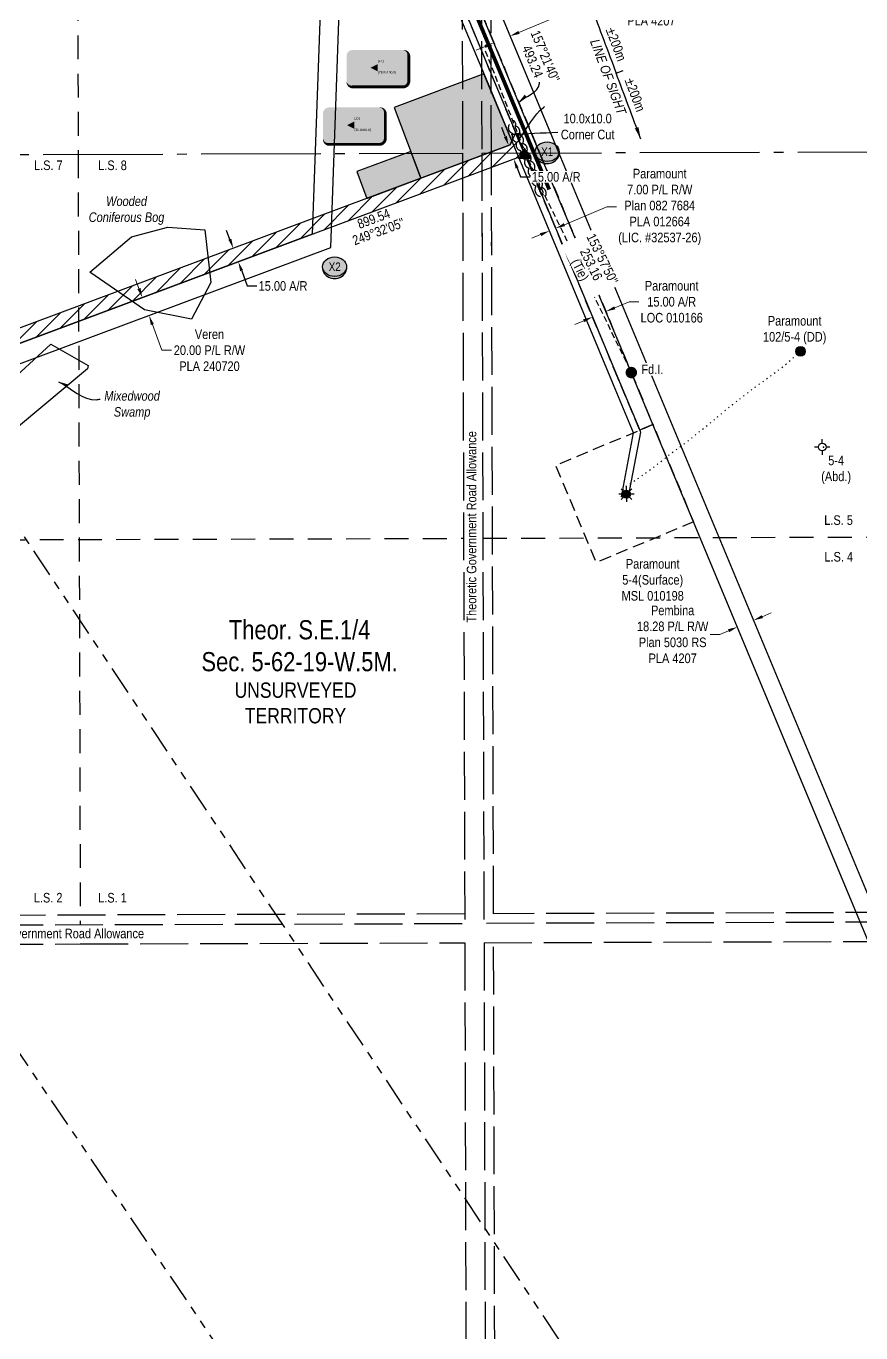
# Model space of a CAD drawing. Extents: x 508832 to 545988, y 6015023 to 6034705.
# Drawn here: x 512448 to 513320, y 6019486 to 6020851 of the extents above; entities that cross this region are included whole.
import ezdxf
from ezdxf.enums import TextEntityAlignment as Align

# ---------------------------------------------------------------- set-up
doc = ezdxf.new("R2018")
doc.units = 0
doc.header["$LTSCALE"] = 5
doc.header["$PDSIZE"] = 0.5
for name, pattern in [('0', [1, 1, 0]), ('foc-ACCESSROAD', [3.75, 2.5, -1.25]), ('foc-DOT', [1, 0.2, -0.8]), ('foc-DRILLPATH', [14.75, 6, -1.75, 1.75, -1.75, 1.75, -1.75]), ('foc-LSD', [8, 5, -3]), ('foc-QUARTERLINE', [33, 25, -3, 2, -3]), ('foc-TIELINE', [1.875, 1.25, -0.625]), ('foc-UNSURVEYED', [12.5, 10, -2.5]), ('UG_PIPE', [1.875, 1.25, -0.625])]:
    doc.linetypes.add(name, pattern=pattern)
doc.layers.get('Defpoints').update_dxf_attribs({"color": 9})
for name, color, linetype in [('ABADATA-DRILL', 8, 'foc-DOT'), ('ABADATA-DRILL-T', 8, 'Continuous'), ('AS-PIPE-UG', 44, 'UG_PIPE'), ('AS-ROADS', 254, 'Continuous'), ('AS-UNDERLAY-H', 141, 'Continuous'), ('C-RW', 13, 'Continuous'), ('C-SYMBOL', 7, 'Continuous'), ('DETAIL-HZ-Existing', 8, 'foc-DOT'), ('F-AR', 190, 'foc-ACCESSROAD'), ('F-RW', 190, 'Continuous'), ('F-WS', 190, 'foc-ACCESSROAD'), ('L-BD', 7, 'Continuous'), ('L-MON', 1, 'Continuous'), ('L-QSEC', 8, 'foc-QUARTERLINE'), ('L-ROAD-T', 7, 'Continuous'), ('L-SECTION-LSD', 7, 'foc-LSD'), ('L-TIE', 7, 'foc-TIELINE'), ('L-UNS-T', 3, 'Continuous'), ('L-USEC', 7, 'foc-UNSURVEYED'), ('P-CROSSINGS', 250, 'Continuous'), ('P-PDRILLPATH', 12, 'foc-DRILLPATH'), ('P-PROPOSED', 10, 'Continuous'), ('P-PROPOSED-EXISTING-H', 59, 'Continuous'), ('P-TEMP-BLOCKS', 250, 'Continuous'), ('P-TEMP-H', 41, 'Continuous'), ('P-TEMP_WORKSPACE', 46, 'Continuous'), ('P-TXT', 4, 'Continuous'), ('T-BUSH', 110, '0'), ('T-BUSH-T', 110, 'Continuous'), ('WETLAND', 143, 'Continuous'), ('WETLAND-T', 146, 'Continuous')]:
    doc.layers.add(name, color=color, linetype=linetype)
for name, color, linetype, lineweight in [('C-RW-T', 13, 'Continuous', 9), ('F-AR-T', 190, 'Continuous', 9), ('F-RW-T', 190, 'Continuous', 9), ('F-WS-T', 190, 'Continuous', 9)]:
    doc.layers.add(name, color=color, linetype=linetype, lineweight=lineweight)
doc.layers.add('oil_and_gas_wells_dh', color=7, linetype='Continuous', true_color=0x03aae1)
doc.styles.add('100L', font='ARIALN.TTF', dxfattribs={"height": 11})
doc.styles.add('175L', font='ARIALN.TTF', dxfattribs={"height": 20})
doc.styles.add('80', font='ARIALN.TTF', dxfattribs={"height": 10})
doc.styles.add('80CG', font='ARIALN.TTF', dxfattribs={"height": 10})
doc.styles.add('80L', font='ARIALN.TTF', dxfattribs={"height": 10})
doc.styles.add('Crossing', font='ARIALN.TTF', dxfattribs={"height": 10})
doc.styles.get("Standard").update_dxf_attribs({"font": 'ARIALN.TTF'})
doc.dimstyles.new('COMPASS', dxfattribs={"dimscale": 5, "dimtxt": 10, "dimasz": 2.5, "dimexe": 0.2, "dimexo": 0.0625, "dimgap": 0.5, "dimtad": 0, "dimtih": 1, "dimtoh": 1, "dimzin": 0, "dimdsep": 46, "dimtxsty": '80', "dimcen": 0.1, "dimse1": 1, "dimse2": 1, "dimclrd": 256, "dimclrt": 256, "dimaunit": 1, "dimadec": 4, "dimazin": 0, "dimtfac": 0.06, "dimtofl": 0, "dimtmove": 0, "dimatfit": 1, "dimfxl": 0.2, "dimtolj": 1, "dimtzin": 0, "dimlwd": -1, "dimarcsym": 0})
doc.dimstyles.new('Compass 5 000', dxfattribs={"dimscale": 5, "dimtxt": 9, "dimasz": 2, "dimexe": 0.2, "dimexo": 0.0625, "dimgap": 0.5, "dimtad": 0, "dimtih": 1, "dimtoh": 1, "dimzin": 0, "dimdsep": 46, "dimtxsty": '80CG', "dimcen": 0.1, "dimse1": 1, "dimse2": 1, "dimclrd": 256, "dimclrt": 256, "dimaunit": 1, "dimadec": 4, "dimazin": 0, "dimtfac": 0.06, "dimtofl": 0, "dimtmove": 0, "dimatfit": 1, "dimfxl": 0.2, "dimtolj": 1, "dimtzin": 0, "dimlwd": -1, "dimarcsym": 0})

# ---------------------------------------------------------------- blocks, each defined once
blk = doc.blocks.new('*D48')
at = {"layer": 'Defpoints', "color": 0, "transparency": 16777216}
for p in [(512915.6, 6020883.5), (512941.8, 6020781.7), (512955.6, 6020787.5)]:
    blk.add_point(p, dxfattribs=at)
at = {"layer": 'F-AR-T', "transparency": 16777216}
for p, q in [((512924.9, 6020887.4), (512969.4, 6020905.9)), ((512969.4, 6020905.9), (512979.4, 6020905.9)), ((512892.6, 6020873.9), (512883.3, 6020870))]:
    blk.add_line(p, q, dxfattribs=at)
for points in [[(512891.9, 6020875.4), (512893.2, 6020872.4), (512901.8, 6020877.7)], [(512924.2, 6020888.9), (512925.5, 6020885.8), (512915.6, 6020883.5)]]:
    blk.add_solid(points, dxfattribs=at)
at = {"layer": 'F-AR-T', "transparency": 16777216, "insert": (513013.7, 6020905.9), "char_height": 10, "attachment_point": 5, "style": '80CG'}
blk.add_mtext('\\A1;Paramount\\P15.00 A/R\\PLOC 010166', dxfattribs=at)
blk = doc.blocks.new('*D49')
at = {"layer": 'Defpoints', "color": 0, "transparency": 16777216}
for p in [(512953.5, 6020840.2), (512953.6, 6020839.9), (512936.7, 6020832.9)]:
    blk.add_point(p, dxfattribs=at)
at = {"layer": 'F-RW-T', "transparency": 16777216}
for p, q in [((512962.7, 6020844.1), (513051.9, 6020881.2)), ((513051.9, 6020881.2), (513061.9, 6020881.2)), ((512927.4, 6020829.3), (512918.1, 6020825.5))]:
    blk.add_line(p, q, dxfattribs=at)
for points in [[(512962.1, 6020845.6), (512963.4, 6020842.5), (512953.5, 6020840.2)], [(512926.7, 6020830.9), (512928, 6020827.8), (512936.6, 6020833.2)]]:
    blk.add_solid(points, dxfattribs=at)
at = {"layer": 'F-RW-T', "transparency": 16777216, "insert": (513101, 6020881.2), "char_height": 10, "attachment_point": 5, "style": '80CG'}
blk.add_mtext('\\A1;Pembina\\P18.28 P/L R/W\\PPlan 5030 RS\\PPLA 4207', dxfattribs=at)
blk = doc.blocks.new('*D50')
at = {"layer": 'Defpoints', "color": 0, "transparency": 16777216}
for p in [(512957.1, 6020726.7), (512963.6, 6020729.4), (513001, 6020639.5)]:
    blk.add_point(p, dxfattribs=at)
at = {"layer": 'F-RW-T', "transparency": 16777216}
for p, q in [((513010.3, 6020643.3), (513054.6, 6020661.8)), ((513054.6, 6020661.8), (513064.6, 6020661.8)), ((512985.4, 6020632.9), (512976.1, 6020629.1))]:
    blk.add_line(p, q, dxfattribs=at)
for points in [[(513009.6, 6020644.9), (513010.9, 6020641.8), (513001, 6020639.5)], [(512984.7, 6020634.5), (512986, 6020631.4), (512994.6, 6020636.8)]]:
    blk.add_solid(points, dxfattribs=at)
at = {"layer": 'F-RW-T', "transparency": 16777216, "insert": (513109.7, 6020661.8), "char_height": 10, "attachment_point": 5, "style": '80CG'}
blk.add_mtext('\\A1;Paramount\\P7.00 P/L R/W\\PPlan 082 7684\\PPLA 012664\\P(LIC. #32537-26)', dxfattribs=at)
blk = doc.blocks.new('*D51')
at = {"layer": 'Defpoints', "color": 0, "transparency": 16777216}
for p in [(512664.5, 6020618.7), (512558.7, 6020579.2), (512563.9, 6020565.1)]:
    blk.add_point(p, dxfattribs=at)
at = {"layer": 'P-TXT', "transparency": 16777216}
for p, q in [((512661.1, 6020628), (512657.6, 6020637.4)), ((512673.3, 6020595.3), (512679.2, 6020579.3)), ((512679.2, 6020579.3), (512689.2, 6020579.3))]:
    blk.add_line(p, q, dxfattribs=at)
for points in [[(512662.6, 6020628.6), (512659.5, 6020627.5), (512664.5, 6020618.7)], [(512674.8, 6020595.8), (512671.7, 6020594.7), (512669.8, 6020604.6)]]:
    blk.add_solid(points, dxfattribs=at)
at = {"layer": 'P-TXT', "transparency": 16777216, "insert": (512716.5, 6020579.3), "char_height": 10, "attachment_point": 5, "style": '80CG'}
blk.add_mtext('\\A1;15.00 A/R', dxfattribs=at)
blk = doc.blocks.new('*U52')
h = blk.add_hatch(color=191)
edge = h.paths.add_edge_path()
edge.add_line((-26.5, -20), (26.5, -20))
edge.add_arc((26.5, -14), 6, 270, 360)
edge.add_line((32.5, -14), (32.5, 12.5))
edge.add_arc((26.5, 12.5), 6, 0, 90)
edge.add_line((26.5, 18.5), (-26.5, 18.5))
edge.add_arc((-26.5, 12.5), 6, 90, 180)
edge.add_line((-32.5, 12.5), (-32.5, -14))
edge.add_arc((-26.5, -14), 6, 180, 270)
at = {"color": 250, "flags": 128}
blk.add_lwpolyline([(-26.5, -20, 3, 3, 0), (26.5, -20, 3, 3, 0.414214), (32.5, -14, 3, 3, 0), (32.5, 12.5, 3, 0, 0.414214), (26.5, 18.5, 0, 0, 0), (-26.5, 18.5, 0, 0, 0.414214), (-32.5, 12.5, 0, 0, 0), (-32.5, -14, 0, 3, 0.414214)], format="xyseb", close=True, dxfattribs=at)
at = {"flags": 128}
blk.add_lwpolyline([(-7.4, 0, 0, 7.5, 0), (0, 0, 0, 0, 0)], format="xyseb", dxfattribs=at)
at = {"color": 250, "lineweight": 30, "flags": 104}
blk.add_attdef('TEMP_AREA_W1', text='', height=12, dxfattribs=at).set_placement((0, 8.3), align=Align.MIDDLE_CENTER)
blk.add_attdef('ENTER_TEXT', text='', height=9, dxfattribs=at).set_placement((0, -3.5), align=Align.TOP_CENTER)
blk = doc.blocks.new('GAS')
h = blk.add_hatch(color=255)
h.dxf.hatch_style = 1
edge = h.paths.add_edge_path()
edge.add_arc((0, 0), 0.9, 0, 360)
for p, q in [((-0.81, 0), (-1.62, 0)), ((-0.57, 0.57), (-1.14, 1.14)), ((0, 0.81), (0, 1.62)), ((0.57, 0.57), (1.14, 1.14)), ((1.62, 0), (0.81, 0)), ((-0.57, -0.57), (-1.14, -1.14)), ((0, -0.81), (0, -1.62)), ((1.14, -1.14), (0.57, -0.57))]:
    blk.add_line(p, q)
blk.add_circle((0, 0), 0.8)
blk = doc.blocks.new('BH-Existing')
at = {"layer": 'DETAIL-HZ-Existing'}
h = blk.add_hatch(color=256, dxfattribs=at)
h.dxf.hatch_style = 1
edge = h.paths.add_edge_path()
edge.add_arc((0, 0), 0.5, 0, 360)
at = {"layer": 'AS-UNDERLAY-H'}
blk.add_circle((0, 0), 0.5, dxfattribs=at)
blk = doc.blocks.new('Gabd')
for p, q in [((-0.81, 0), (-1.62, 0)), ((0, 0.81), (0, 1.62)), ((1.62, 0), (0.81, 0)), ((0, -0.81), (0, -1.62))]:
    blk.add_line(p, q)
blk.add_circle((0, 0), 0.8)
blk = doc.blocks.new('*D55')
at = {"layer": 'Defpoints', "color": 0, "transparency": 16777216}
for p in [(513026.4, 6020578.6), (513040.3, 6020584.3), (513053.5, 6020552.7)]:
    blk.add_point(p, dxfattribs=at)
at = {"layer": 'F-AR-T', "transparency": 16777216}
for p, q in [((513062.7, 6020556.5), (513077.9, 6020562.8)), ((513077.9, 6020562.8), (513087.9, 6020562.8)), ((513030.4, 6020543), (513021.2, 6020539.2))]:
    blk.add_line(p, q, dxfattribs=at)
for points in [[(513062.1, 6020558), (513063.3, 6020555), (513053.5, 6020552.7)], [(513029.7, 6020544.6), (513031, 6020541.5), (513039.6, 6020546.9)]]:
    blk.add_solid(points, dxfattribs=at)
at = {"layer": 'F-AR-T', "transparency": 16777216, "insert": (513122.2, 6020562.8), "char_height": 10, "attachment_point": 5, "style": '80CG'}
blk.add_mtext('\\A1;Paramount\\P15.00 A/R\\PLOC 010166', dxfattribs=at)
blk = doc.blocks.new('*D56')
at = {"layer": 'Defpoints', "color": 0, "transparency": 16777216}
for p in [(513188.7, 6020228.3), (513190.7, 6020223.3), (513205.5, 6020235.3)]:
    blk.add_point(p, dxfattribs=at)
at = {"layer": 'F-RW-T', "transparency": 16777216}
for p, q in [((513216.8, 6020234.1), (513226.1, 6020238)), ((513172.3, 6020215.6), (513162.3, 6020215.6)), ((513181.5, 6020219.4), (513172.3, 6020215.6))]:
    blk.add_line(p, q, dxfattribs=at)
for points in [[(513216.2, 6020235.7), (513217.5, 6020232.6), (513207.6, 6020230.3)], [(513180.9, 6020221), (513182.2, 6020217.9), (513190.7, 6020223.3)]]:
    blk.add_solid(points, dxfattribs=at)
at = {"layer": 'F-RW-T', "transparency": 16777216, "insert": (513123.2, 6020215.6), "char_height": 10, "attachment_point": 5, "style": '80CG'}
blk.add_mtext('\\A1;Pembina\\P18.28 P/L R/W\\PPlan 5030 RS\\PPLA 4207', dxfattribs=at)
blk = doc.blocks.new('xing2')
h = blk.add_hatch(color=50)
h.dxf.hatch_style = 1
edge = h.paths.add_edge_path()
edge.add_ellipse((0, 0), major_axis=(-12.5, 0), ratio=0.816297, start_angle=0, end_angle=360)
h = blk.add_hatch(color=250)
h.dxf.hatch_style = 1
edge = h.paths.add_edge_path()
edge.add_ellipse((0, -2), major_axis=(-12.5, 0), ratio=0.816297, start_angle=0, end_angle=180)
edge.add_line((12.5, -2), (12.5, 0))
edge.add_ellipse((0, 0), major_axis=(-12.5, 0), ratio=0.816297, start_angle=0, end_angle=180, ccw=False)
edge.add_line((-12.5, 0), (-12.5, -2))
at = {"color": 250}
blk.add_ellipse((0, 0), major_axis=(-12.5, 0), ratio=0.816297, dxfattribs=at)
blk.add_ellipse((0, -2), major_axis=(-12.5, 0), ratio=0.816297, start_param=0, end_param=3.141593, dxfattribs=at)
at = {"color": 250, "style": 'Crossing'}
blk.add_attdef('CROSSING', text='', height=9, dxfattribs=at).set_placement((0.1, 0), align=Align.MIDDLE_CENTER)
at = {"color": 250, "style": 'Crossing', "flags": 1}
for tag, p in [('OWNER', (0.1, -12.5)), ('DESCRIPTION', (0.1, -25.8)), ('LOCATION', (0.1, -39.3)), ('DWG_REF', (0.1, -52.8))]:
    blk.add_attdef(tag, text='', height=9, dxfattribs=at).set_placement(p, align=Align.MIDDLE_CENTER)
blk = doc.blocks.new('*D61')
at = {"layer": 'Defpoints', "color": 0, "transparency": 16777216}
for p in [(512948.3, 6020724.6), (512953.6, 6020710.5), (512957.3, 6020711.9)]:
    blk.add_point(p, dxfattribs=at)
at = {"layer": 'P-TXT', "transparency": 16777216}
for p, q in [((512948.5, 6020735.3), (512945, 6020744.7)), ((512960.8, 6020702.5), (512964.3, 6020693.2)), ((512964.3, 6020693.2), (512974.3, 6020693.2))]:
    blk.add_line(p, q, dxfattribs=at)
for points in [[(512950.1, 6020735.9), (512947, 6020734.7), (512952, 6020726)], [(512962.3, 6020703.1), (512959.2, 6020702), (512957.3, 6020711.9)]]:
    blk.add_solid(points, dxfattribs=at)
at = {"layer": 'P-TXT', "transparency": 16777216, "insert": (513001.6, 6020693.2), "char_height": 10, "attachment_point": 5, "style": '80CG', "bg_fill": 3, "box_fill_scale": 1.1, "bg_fill_color": 256, "bg_fill_true_color": 13158600, "bg_fill_transparency": 0}
blk.add_mtext('\\A1;15.00 A/R', dxfattribs=at)
blk = doc.blocks.new('fdia')
at = {"color": 255, "const_width": 1}
blk.add_lwpolyline([(-0.5, 0, 1), (0.5, 0, 1)], format="xyb", close=True, dxfattribs=at)
blk = doc.blocks.new('Fdiaa')
blk.add_blockref('fdia', (0, 0))
blk = doc.blocks.new('fdib')
at = {"color": 1, "const_width": 1.6}
blk.add_lwpolyline([(-0.4, 0, 1), (0.4, 0, 1)], format="xyb", close=True, dxfattribs=at)
at = {"color": 1}
blk.add_circle((0, 0), 0.8, dxfattribs=at)
blk = doc.blocks.new('Fdibb')
blk.add_blockref('fdib', (0, 0))
blk = doc.blocks.new('fdicc')
for name in ['Fdibb', 'Fdiaa']:
    blk.add_blockref(name, (0, 0))
blk = doc.blocks.new('FDI')
blk.add_blockref('fdicc', (0, 0))
blk = doc.blocks.new('TRIA')
blk.add_hatch(color=255).paths.add_polyline_path([(-0.04, 1.52), (-1.47, -0.87), (1.39, -0.87)])
blk = doc.blocks.new('TRIAA')
blk.add_blockref('TRIA', (0, 0))
blk = doc.blocks.new('TRIB')
at = {"color": 1}
blk.add_lwpolyline([(-1.12, -0.67), (-0.04, 1.13), (1.04, -0.67)], close=True, dxfattribs=at)
blk = doc.blocks.new('TRIBB')
blk.add_blockref('TRIB', (0, 0))
blk = doc.blocks.new('TRICC')
for name in ['TRIAA', 'TRIBB']:
    blk.add_blockref(name, (0, 0))
blk = doc.blocks.new('plspike')
blk.add_blockref('TRICC', (0, 0))
blk = doc.blocks.new('*D68')
at = {"layer": 'C-RW-T', "transparency": 16777216}
for p, q in [((512566.1, 6020576.6), (512562.6, 6020586)), ((512580.1, 6020539.1), (512590.1, 6020512.2)), ((512590.1, 6020512.2), (512600.1, 6020512.2))]:
    blk.add_line(p, q, dxfattribs=at)
at = {"layer": 'C-RW-T', "linetype": 'Continuous', "transparency": 16777216}
for points in [[(512567.7, 6020577.2), (512564.5, 6020576), (512569.6, 6020567.2)], [(512581.6, 6020539.7), (512578.5, 6020538.5), (512576.6, 6020548.5)]]:
    blk.add_solid(points, dxfattribs=at)
at = {"layer": 'Defpoints', "color": 0, "linetype": 'Continuous', "transparency": 16777216}
for p in [(512595.3, 6020576.8), (512602.3, 6020558.1), (512576.6, 6020548.5)]:
    blk.add_point(p, dxfattribs=at)
at = {"layer": 'C-RW-T', "linetype": 'Continuous', "transparency": 16777216, "insert": (512639.7, 6020512.2), "char_height": 10, "attachment_point": 5, "style": '80CG'}
blk.add_mtext('\\A1;Veren\\P20.00 P/L R/W\\PPLA 240720', dxfattribs=at)

msp = doc.modelspace()

# ---------------------------------------------------------------- hatches: boundary and pattern name
at = {"layer": 'P-PROPOSED-EXISTING-H'}
h = msp.add_hatch(dxfattribs=at)
h.set_pattern_fill('ANSI31', color=256, scale=3.496428)
h.set_pattern_definition([(45, (275.547, 3235.088), (-7.849704354, 7.849704354), [])])
h.paths.add_polyline_path([(511961.381, 6020340.262), (512968.795, 6020716.21), (512959.173, 6020739.281), (512953.656, 6020726.562), (511956.139, 6020354.308)])
at = {"layer": 'P-TEMP-H'}
h = msp.add_hatch(color=256, dxfattribs=at)
h.dxf.hatch_style = 1
h.paths.add_polyline_path([(512953.656, 6020726.562), (512955.438, 6020730.67), (512926.26, 6020800.67), (512832.624, 6020765.72), (512860.245, 6020691.703)])
h = msp.add_hatch(color=256, dxfattribs=at)
h.dxf.hatch_style = 1
h.paths.add_polyline_path([(512849.757, 6020719.81), (512793.543, 6020698.834), (512804.031, 6020670.727), (512860.245, 6020691.703)])

# ---------------------------------------------------------------- linework, layer by layer
msp.add_line((513064.163, 6020801.625), (513071.541, 6020804.391))
at = {"layer": 'ABADATA-DRILL', "flags": 128}
msp.add_lwpolyline([(513074.816, 6020361.905), (513074.786, 6020361.915), (513074.016, 6020362.093), (513073.526, 6020362.192), (513072.946, 6020362.2), (513072.236, 6020361.988), (513071.167, 6020361.765), (513069.586, 6020362.11), (513069.476, 6020362.19), (513069.415, 6020362.28), (513069.395, 6020362.41), (513069.414, 6020362.63), (513069.493, 6020362.93), (513069.642, 6020363.341), (513069.881, 6020363.921), (513070.199, 6020364.612), (513070.626, 6020365.383), (513071.144, 6020366.245), (513071.732, 6020367.077), (513072.419, 6020367.938), (513073.117, 6020368.75), (513073.875, 6020369.563), (513074.782, 6020370.405), (513075.87, 6020371.258), (513077.068, 6020372.042), (513078.405, 6020372.815), (513079.783, 6020373.649), (513081.25, 6020374.594), (513082.787, 6020375.578), (513084.385, 6020376.593), (513086.081, 6020377.677), (513087.838, 6020378.832), (513089.555, 6020380.017), (513091.391, 6020381.333), (513093.277, 6020382.718), (513095.243, 6020384.194), (513097.119, 6020385.609), (513099.145, 6020387.075), (513101.21, 6020388.591), (513103.396, 6020390.237), (513105.671, 6020391.983), (513108.016, 6020393.82), (513110.46, 6020395.737), (513112.944, 6020397.734), (513115.369, 6020399.661), (513120.477, 6020403.696), (513128.181, 6020409.478), (513133.141, 6020413.032), (513138.21, 6020416.756), (513143.299, 6020420.661), (513145.783, 6020422.678), (513150.632, 6020426.692), (513155.53, 6020430.746), (513160.419, 6020434.78), (513165.188, 6020438.653), (513167.702, 6020440.67), (513170.177, 6020442.667), (513172.661, 6020444.775), (513175.214, 6020446.942), (513180.452, 6020451.267), (513183.106, 6020453.414), (513185.86, 6020455.592), (513188.544, 6020457.68), (513191.437, 6020459.928), (513197.175, 6020464.414), (513202.812, 6020468.841), (513208.5, 6020473.167), (513214.318, 6020477.353), (513220.156, 6020481.49), (513225.994, 6020485.787), (513231.472, 6020489.892), (513237, 6020494.158), (513242.447, 6020498.584), (513245.869, 6020501.523), (513246.458, 6020502.045), (513251.764, 6020506.75), (513256.632, 6020511.064)], dxfattribs=at)
at = {"layer": 'AS-PIPE-UG', "flags": 128}
msp.add_lwpolyline([(512927.625, 6020824.833), (512964.158, 6020731.309), (512972.161, 6020712.387), (512980.476, 6020692.128), (512988.009, 6020674.162)], dxfattribs=at)
at = {"layer": 'AS-ROADS', "const_width": 4, "flags": 128}
msp.add_lwpolyline([(512600.462, 6021621.201), (512640.524, 6021525.885), (512804.291, 6021132.499), (512888.545, 6020932.994), (512994.336, 6020680.013)], dxfattribs=at)
at = {"layer": 'DETAIL-HZ-Existing', "linetype": 'Continuous'}
msp.add_circle((513256.648, 6020511.083), 0.999, dxfattribs=at)
at = {"layer": 'F-AR'}
msp.add_lwpolyline([(512608.421, 6021621.227), (512650.215, 6021520.879), (512884.223, 6020959.03), (512890.374, 6020944.265), (512902.033, 6020916.165), (512932.397, 6020843.272), (512984.686, 6020717.757), (513079.887, 6020489.24), (513102.641, 6020434.647), (513090.506, 6020429.556), (513088.805, 6020428.842), (513066.037, 6020483.468), (512968.454, 6020717.707), (512932.507, 6020803.99), (512902.143, 6020876.878), (512888.174, 6020910.411), (512876.52, 6020938.505), (512874.377, 6020943.649), (512870.309, 6020953.414), (512868.226, 6020958.416), (512633.983, 6021520.827), (512592.189, 6021621.175)], dxfattribs=at)
at = {"layer": 'F-RW'}
for points in [[(513369.155, 6019795.223), (513327.775, 6019894.503), (513315.22, 6019924.622), (513144.971, 6020333.09), (513102.641, 6020434.647), (513079.887, 6020489.24), (512984.686, 6020717.757), (512932.397, 6020843.272), (512902.033, 6020916.165), (512890.374, 6020944.265), (512884.223, 6020959.03), (512869.399, 6020994.617), (512650.215, 6021520.879), (512639.174, 6021547.385), (512625.328, 6021580.625), (512608.419, 6021621.227)], [(512628.191, 6021621.289), (512638.407, 6021596.76), (512642.2, 6021587.654), (512656.046, 6021554.416), (512669.99, 6021520.942), (512888.89, 6020995.364), (512901.898, 6020964.135), (512903.711, 6020959.782), (512909.86, 6020945.018), (512932.262, 6020891.23), (513004.486, 6020717.819), (513096.654, 6020496.525), (513334.997, 6019924.684), (513347.551, 6019894.565), (513388.932, 6019795.285)], [(512902.143, 6020876.879), (512932.507, 6020803.991), (512968.454, 6020717.707), (512985.415, 6020676.994), (513066.037, 6020483.468), (513088.805, 6020428.842), (513089.716, 6020426.659), (513076.542, 6020357.851), (513069.665, 6020359.168), (513082.426, 6020426.035), (513059.718, 6020480.433), (512978.95, 6020674.306), (512960.878, 6020717.684), (512932.559, 6020785.661), (512902.195, 6020858.548)]]:
    msp.add_lwpolyline(points, dxfattribs=at)
at = {"layer": 'F-WS', "flags": 128}
msp.add_lwpolyline([(513144.97, 6020333.091), (513043.512, 6020290.524), (513001.183, 6020392.082), (513084.05, 6020426.848), (513088.805, 6020428.843), (513090.506, 6020429.557), (513102.64, 6020434.648), (513144.97, 6020333.091)], close=True, dxfattribs=at)
at = {"layer": 'L-QSEC'}
for p, q in [((512136.011, 6020715.592), (512903.835, 6020718.025)), ((512923.944, 6020718.088), (513691.739, 6020720.522))]:
    msp.add_line(p, q, dxfattribs=at)
at = {"layer": 'L-SECTION-LSD'}
for p, q in [((512500.428, 6021520.937), (512502.62, 6020716.753)), ((512502.62, 6020716.753), (512504.809, 6019912.543)), ((512102.466, 6020313.377), (512904.968, 6020315.919))]:
    msp.add_line(p, q, dxfattribs=at)
at = {"layer": 'L-SECTION-LSD', "flags": 128}
msp.add_lwpolyline([(512925.077, 6020315.972), (513727.58, 6020318.515)], dxfattribs=at)
at = {"layer": 'L-TIE'}
msp.add_line((512968.975, 6020716.272), (513080.036, 6020488.928), dxfattribs=at)
at = {"layer": 'L-USEC'}
for p, q in [((512901.574, 6021522.209), (512903.835, 6020718.025)), ((512921.683, 6021522.273), (512923.944, 6020718.088)), ((512933.995, 6020718.12), (512931.733, 6021522.305)), ((512903.835, 6020718.025), (512906.102, 6019913.813)), ((512923.944, 6020718.088), (512926.211, 6019913.856)), ((512936.233, 6019923.959), (512933.995, 6020718.12)), ((512924.18, 6020634.544), (512924.23, 6020616.731)), ((512934.28, 6020616.731), (512934.257, 6020625.045)), ((512906.073, 6019923.863), (512103.501, 6019921.322)), ((513728.752, 6019926.468), (512936.233, 6019923.959)), ((512103.517, 6019911.273), (512906.102, 6019913.813)), ((513728.783, 6019916.397), (512926.211, 6019913.856)), ((512926.268, 6019893.767), (513327.548, 6019895.038)), ((512103.58, 6019891.163), (512504.869, 6019892.433)), ((512504.869, 6019892.433), (512906.159, 6019893.704)), ((512926.268, 6019893.767), (512928.534, 6019089.516))]:
    msp.add_line(p, q, dxfattribs=at)
for points in [[(512906.159, 6019893.704), (512908.425, 6019089.459)], [(512938.584, 6019089.555), (512936.317, 6019893.799)]]:
    msp.add_lwpolyline(points, dxfattribs=at)
at = {"layer": 'oil_and_gas_wells_dh'}
for p in [(513256.661, 6020511.08), (513280.621, 6020410.898)]:
    msp.add_point(p, dxfattribs=at)
at = {"layer": 'P-TEMP_WORKSPACE', "flags": 128}
msp.add_lwpolyline([(512953.656, 6020726.562), (512955.438, 6020730.67), (512926.26, 6020800.67), (512832.624, 6020765.72), (512860.245, 6020691.703)], close=True, dxfattribs=at)
at = {"layer": 'P-TEMP_WORKSPACE'}
msp.add_lwpolyline([(512849.757, 6020719.81), (512793.543, 6020698.834), (512804.031, 6020670.727), (512860.245, 6020691.703)], close=True, dxfattribs=at)
at = {"layer": 'T-BUSH', "flags": 128}
for points in [[(512952.561, 6020747.751, 0.52056705), (512956.508, 6020738.569, 0.52056705), (512960.456, 6020729.388, 0.52056705), (512964.986, 6020720.479, 0.52056705), (512969.539, 6020711.583, 0.52056705), (512973.304, 6020702.324, 0.52056705), (512977.061, 6020693.062, 0.52056705), (512980.621, 6020683.723, 0.52056705), (512984.779, 6020672.817, 0.52056705)], [(512990.27, 6020672.886, 0.52056705), (512986.334, 6020682.074, 0.52056705), (512982.399, 6020691.261, 0.52056705), (512978.463, 6020700.448, 0.52056705), (512974.527, 6020709.635, 0.52056705), (512970.586, 6020718.819, 0.52056705), (512966.639, 6020728.002, 0.52056705), (512962.742, 6020737.205, 0.52056705), (512958.873, 6020746.421, 0.52056705), (512956.596, 6020751.843, 0.52056705)]]:
    msp.add_lwpolyline(points, format="xyb", dxfattribs=at)
at = {"layer": 'WETLAND'}
for points in [[(512596.175, 6020640.737), (512634.872, 6020638.062), (512641.093, 6020582.816), (512620.843, 6020544.84), (512571.86, 6020554.508), (512514.773, 6020593.609), (512558.366, 6020630.593), (512596.175, 6020640.737)], [(512473.935, 6020518.565), (512513.229, 6020496.233), (512512.371, 6020492.893), (512512.263, 6020492.893), (512416.612, 6020413.275), (512390.526, 6020432.673), (512382.933, 6020450.033), (512425.112, 6020473.222), (512473.935, 6020518.565)]]:
    msp.add_lwpolyline(points, close=True, dxfattribs=at)

# ---------------------------------------------------------------- block references
at = {"layer": 'ABADATA-DRILL-T'}
for name, p, xscale, yscale, zscale in [('Gabd', (513279.32, 6020411.21), 5, 5, 5), ('GAS', (513074.998, 6020362.003), 4.997313500000001, 4.997313500000001, 4.997313500000001)]:
    msp.add_blockref(name, p, dxfattribs=dict(at, xscale=xscale, yscale=yscale, zscale=zscale))
at = {"layer": 'DETAIL-HZ-Existing', "xscale": 9.994627000000001, "yscale": 9.994627000000001, "zscale": 9.994627000000001}
msp.add_blockref('BH-Existing', (513256.648, 6020511.083), dxfattribs=at)
at = {"layer": 'L-MON', "xscale": 5, "yscale": 5, "zscale": 5}
msp.add_blockref('FDI', (513080.036, 6020488.928), dxfattribs=at)
at = {"layer": 'P-CROSSINGS', "xscale": 0.9994627, "yscale": 0.9994627, "zscale": 0.9994627}
msp.add_blockref('xing2', (512770.334, 6020599.385), dxfattribs=at).add_auto_attribs({'CROSSING': 'X2'})
at = {"layer": 'P-TEMP-BLOCKS'}
ref = msp.add_blockref('*U52', (512815.299, 6020807.127), dxfattribs=dict(at, xscale=0.9994627, yscale=0.9994627, zscale=0.9994627))
lines = msp.add_mtext('BP1', dxfattribs={"layer": '0', "color": 250, "insert": (512815.299, 6020815.388), "char_height": 2.5, "attachment_point": 1})
ref.add_attrib('TEMP_AREA_W1', '', (512815.299, 6020815.388), dxfattribs={"flags": 104}).embed_mtext(lines)
lines = msp.add_mtext('(79.0x100.0)', dxfattribs={"layer": '0', "color": 250, "insert": (512815.302, 6020803.659), "char_height": 2.5, "attachment_point": 1})
ref.add_attrib('ENTER_TEXT', '', (512815.302, 6020803.659), dxfattribs={"flags": 104}).embed_mtext(lines)
ref = msp.add_blockref('*U52', (512790.736, 6020747.149), dxfattribs=dict(at, xscale=0.9994627, yscale=0.9994627, zscale=0.9994627))
lines = msp.add_mtext('LD1', dxfattribs={"layer": '0', "color": 250, "insert": (512790.736, 6020755.409), "char_height": 2.5, "attachment_point": 1})
ref.add_attrib('TEMP_AREA_W1', '', (512790.736, 6020755.409), dxfattribs={"flags": 104}).embed_mtext(lines)
lines = msp.add_mtext('(30.0x60.0)', dxfattribs={"layer": '0', "color": 250, "insert": (512790.739, 6020743.681), "char_height": 2.5, "attachment_point": 1})
ref.add_attrib('ENTER_TEXT', '', (512790.739, 6020743.681), dxfattribs={"flags": 104}).embed_mtext(lines)

# ---------------------------------------------------------------- texts
at = {"rotation": 290.550019, "style": '80'}
for s, insert, char_height, width, attachment_point in [('\\pxqc;{\\fArial Narrow|b0|i1|c0|p34;LINE OF SIGH\\T1.55;T}', (513043.901, 6020844.081), 9.99463, 99.29455, 1), ('%%P200m', (513070.476, 6020814.666), 9.9946, 42.08859, 6), ('%%P200m', (513077.493, 6020795.949), 9.9946, 42.08859, 4)]:
    msp.add_mtext(s, dxfattribs=dict(at, insert=insert, char_height=char_height, width=width, attachment_point=attachment_point))
at = {"layer": 'ABADATA-DRILL-T', "insert": (513278.543, 6020402.247), "char_height": 10, "attachment_point": 1, "style": '80L'}
msp.add_mtext_dynamic_manual_height_columns('\\pxqc;5-4 (Abd.)', width=30.6144, gutter_width=50.027, heights=[0], dxfattribs=at)
at = {"layer": 'C-SYMBOL', "color": 3, "insert": (512733.807, 6020230.471), "char_height": 20, "width": 203.24229, "attachment_point": 2, "style": '175L'}
msp.add_mtext('Theor. S.E.1/4 \\PSec. 5-62-19-W.5M.', dxfattribs=at)
at = {"layer": 'DETAIL-HZ-Existing', "insert": (513217.741, 6020547.948), "char_height": 9.99463, "attachment_point": 1, "style": '80L'}
msp.add_mtext_dynamic_manual_height_columns('\\pxqc;Paramount\\P102/5-4 (DD)', width=65.60477, gutter_width=50, heights=[0], dxfattribs=at)
at = {"layer": 'F-WS-T', "insert": (513060.758, 6020294.252), "char_height": 10, "attachment_point": 1, "style": '80L'}
msp.add_mtext_dynamic_manual_height_columns('\\pxqc;Paramount\\P5-4(Surface)\\PMSL 010198', width=83.22827, gutter_width=50, heights=[0], dxfattribs=at)
at = {"layer": 'L-BD', "style": '80L'}
for s, height, p in [('899.54', 9.9946, (512811.063, 6020649.606)), ("249°32'05''", 9.99463, (512816.043, 6020636.262))]:
    msp.add_text(s, height=height, rotation=20.4646, dxfattribs=at).set_placement(p, align=Align.MIDDLE)
at = {"layer": 'L-BD', "insert": (512983.983, 6020847.105), "char_height": 9.99463, "width": 56.27711, "attachment_point": 1, "rotation": 292.6394, "line_spacing_factor": 0.855, "style": '80L'}
msp.add_mtext("\\pxqc;157°21'40'' 493.24", dxfattribs=at)
at = {"layer": 'L-ROAD-T', "style": '80L'}
msp.add_text('Theoretic Government Road Allowance', height=10, rotation=90, dxfattribs=at).set_placement((512913.251, 6020327.861), align=Align.MIDDLE_CENTER)
msp.add_text('Theoretic Government Road Allowance', height=10, dxfattribs=at).set_placement((512471.449, 6019903.366), align=Align.MIDDLE_CENTER)
at = {"layer": 'L-SECTION-LSD', "attachment_point": 1, "style": '100L', "bg_fill": 3, "box_fill_scale": 1.5, "bg_fill_color": 256, "bg_fill_transparency": 0}
for s, width, insert, char_height in [('\\pxqr;L.S. 2', 30.6699, (512455.576, 6019945.725), 9.99463), ('L.S. 1', 30.00731, (512523.499, 6019945.725), 9.9946)]:
    msp.add_mtext_dynamic_manual_height_columns(s, width=width, gutter_width=55.03, heights=[0], dxfattribs=dict(at, insert=insert, char_height=char_height))
at = {"layer": 'L-UNS-T', "color": 3, "insert": (512729.478, 6020143.942), "char_height": 16, "attachment_point": 5, "style": '80L'}
msp.add_mtext_dynamic_manual_height_columns('\\pxqc;UNSURVEYED TERRITORY', width=126.41375, gutter_width=47.5, heights=[0], dxfattribs=at)
at = {"layer": 'P-TXT', "insert": (512998.145, 6020759.107), "char_height": 9.99463, "attachment_point": 1, "style": '80L'}
msp.add_mtext_dynamic_manual_height_columns('\\pxqc;10.0x10.0\\PCorner Cut', width=72.63945, gutter_width=50, heights=[0], dxfattribs=at)
at = {"layer": 'WETLAND-T', "char_height": 10, "attachment_point": 1, "style": '80L'}
for s, width, insert in [('\\pxqc;{\\fArial Narrow|b0|i1|c0|p34;Wooded Coniferous Bog}', 79.07837, (512513.584, 6020672.813)), ('\\pxqc;{\\fArial Narrow|b0|i1|c0|p34;Mixedwood Swamp}', 58.63082, (512529.609, 6020469.576))]:
    msp.add_mtext_dynamic_manual_height_columns(s, width=width, gutter_width=50.027, heights=[0], dxfattribs=dict(at, insert=insert))

# ---------------------------------------------------------------- dimensions: what is measured, and where the dimension line sits
at = {"layer": 'C-RW-T', "linetype": 'Continuous'}
dim = msp.add_linear_dim(base=(512576.574, 6020548.5), p1=(512595.316, 6020576.83), p2=(512602.305, 6020558.102), angle=290.464623, text='Veren\\P20.00 P/L R/W\\PPLA 240720', dimstyle='Compass 5 000', dxfattribs=at)
dim.commit()
dim.dimension.update_dxf_attribs({"geometry": '*D68', "text_midpoint": (512639.673, 6020512.165), "dimtype": 161})
at = {"layer": 'F-AR-T'}
dim = msp.add_linear_dim(base=(512915.635, 6020883.507), p1=(512941.793, 6020781.702), p2=(512955.643, 6020787.472), angle=22.616484, text='Paramount\\P15.00 A/R\\PLOC 010166', dimstyle='Compass 5 000', dxfattribs=at)
dim.commit()
dim.dimension.update_dxf_attribs({"geometry": '*D48', "text_midpoint": (513013.718, 6020905.912), "dimtype": 161})
at = {"layer": 'F-RW-T'}
dim = msp.add_linear_dim(base=(512953.512, 6020840.208), p1=(512936.728, 6020832.877), p2=(512953.633, 6020839.918), angle=22.611249, text='Pembina\\P18.28 P/L R/W\\PPlan 5030 RS\\PPLA 4207', dimstyle='Compass 5 000', dxfattribs=at)
dim.commit()
dim.dimension.update_dxf_attribs({"geometry": '*D49', "text_midpoint": (513101.001, 6020881.191), "dimtype": 161})
dim = msp.add_aligned_dim(p1=(513205.535, 6020235.293), p2=(513188.663, 6020228.261), distance=5.409, text='Pembina\\P18.28 P/L R/W\\PPlan 5030 RS\\PPLA 4207', dimstyle='Compass 5 000', dxfattribs=at)
dim.commit()
dim.dimension.update_dxf_attribs({"geometry": '*D56', "text_midpoint": (513123.198, 6020215.574)})
at = {"layer": 'P-TXT'}
dim = msp.add_linear_dim(base=(512664.547, 6020618.677), p1=(512563.894, 6020565.108), p2=(512558.651, 6020579.158), angle=110.464623, text='15.00 A/R', dimstyle='Compass 5 000', dxfattribs=at)
dim.commit()
dim.dimension.update_dxf_attribs({"geometry": '*D51', "text_midpoint": (512716.518, 6020579.314), "dimtype": 161})

# ---------------------------------------------------------------- leaders
at = {"path_type": 1}
for points in [[(513038.34, 6020870.508), (513064.163, 6020801.625)], [(513089.985, 6020732.743), (513064.163, 6020801.625)]]:
    msp.add_leader(points, dimstyle='COMPASS', override={"dimgap": 0.5, "dimtad": 0}, dxfattribs=at)
at = {"layer": 'L-BD', "path_type": 1}
msp.add_leader([(512962.459, 6020771.113), (512984.038, 6020790.639), (512984.038, 6020792.224)], dimstyle='Compass 5 000', override={"dimgap": 0.5, "dimtad": 0}, dxfattribs=at)
at = {"layer": 'P-TXT', "path_type": 1}
msp.add_leader([(512954.71, 6020737.61), (513003.226, 6020739.902)], dimstyle='Compass 5 000', override={"dimgap": 0.5, "dimtad": 0}, dxfattribs=at)
at = {"layer": 'WETLAND-T', "path_type": 1}
msp.add_leader([(512482.105, 6020479.429), (512521.681, 6020460.639), (512525.52, 6020461.169)], dimstyle='Compass 5 000', override={"dimgap": 0.5, "dimtad": 0}, dxfattribs=at)

# ---------------------------------------------------------------- next in the draw order: linework, layer by layer
at = {"layer": 'P-PDRILLPATH', "flags": 128}
msp.add_lwpolyline([(512185.295, 6020156.499), (514008.26, 6017461.546), (514388.244, 6016357.565)], dxfattribs=at)

# ---------------------------------------------------------------- next in the draw order: texts
at = {"layer": 'L-BD', "insert": (513040.968, 6020637.225), "char_height": 9.99463, "width": 61.13807, "attachment_point": 1, "rotation": 296.0363, "line_spacing_factor": 0.775805, "style": '80L', "bg_fill": 3, "box_fill_scale": 1.15, "bg_fill_color": 256, "bg_fill_true_color": 256, "bg_fill_transparency": 0}
msp.add_mtext("\\pxqc;153°57'50'' 253.16 (Tie)", dxfattribs=at)
at = {"layer": 'L-MON', "insert": (513090.549, 6020497.349), "char_height": 10, "attachment_point": 1, "style": '80L', "bg_fill": 3, "box_fill_scale": 1.15, "bg_fill_color": 256, "bg_fill_true_color": 256, "bg_fill_transparency": 0}
msp.add_mtext_dynamic_manual_height_columns('Fd.I.', width=22.05592, gutter_width=50.027, heights=[0], dxfattribs=at)
at = {"layer": 'L-SECTION-LSD', "attachment_point": 1, "style": '100L', "bg_fill": 3, "box_fill_scale": 1.5, "bg_fill_color": 256, "bg_fill_transparency": 0}
for s, width, gutter_width, insert, char_height in [('\\pxqr;L.S. 7', 30.89707, 55.03, (512455.576, 6020710.312), 9.99463), ('L.S. 8', 30.41749, 55.03, (512523.499, 6020710.312), 9.9946), ('\\pxqr;L.S. 5', 30.40114, 55, (513280.954, 6020339.917), 9.99463), ('\\pxqr;L.S. 4', 30.53989, 55, (513280.954, 6020301.653), 9.99463)]:
    msp.add_mtext_dynamic_manual_height_columns(s, width=width, gutter_width=gutter_width, heights=[0], dxfattribs=dict(at, insert=insert, char_height=char_height))

# ---------------------------------------------------------------- next in the draw order: linework, layer by layer
at = {"layer": 'C-RW', "flags": 128}
msp.add_lwpolyline([(512549.025, 6021621.038), (512555.292, 6021606.003), (512522.097, 6021592.17), (512760.653, 6021019.966), (512747.012, 6020633.44), (512126.655, 6020401.934), (512185.062, 6020245.422), (512203.789, 6020252.411), (512152.371, 6020390.196), (512766.517, 6020619.383), (512780.784, 6021023.626), (512548.24, 6021581.409), (512581.434, 6021595.242), (512570.653, 6021621.107)], dxfattribs=at)
at = {"layer": 'P-PDRILLPATH', "flags": 128}
msp.add_lwpolyline([(512374.297, 6020425.488), (514404.256, 6017377.539)], dxfattribs=at)
at = {"layer": 'P-PROPOSED', "flags": 128}
msp.add_lwpolyline([(511873.082, 6020307.306), (512968.795, 6020716.21), (512959.173, 6020739.281), (512953.656, 6020726.562), (511867.84, 6020321.352)], close=True, dxfattribs=at)

# ---------------------------------------------------------------- next in the draw order: dimensions: what is measured, and where the dimension line sits
at = {"layer": 'F-AR-T'}
dim = msp.add_linear_dim(base=(513053.464, 6020552.664), p1=(513026.415, 6020578.578), p2=(513040.265, 6020584.348), angle=22.616619, text='Paramount\\P15.00 A/R\\PLOC 010166', dimstyle='Compass 5 000', dxfattribs=at)
dim.commit()
dim.dimension.update_dxf_attribs({"geometry": '*D55', "text_midpoint": (513122.152, 6020562.824), "dimtype": 161})
at = {"layer": 'F-RW-T'}
dim = msp.add_linear_dim(base=(513001.049, 6020639.47), p1=(512957.111, 6020726.727), p2=(512963.575, 6020729.42), angle=22.617422, text='Paramount\\P7.00 P/L R/W\\PPlan 082 7684\\PPLA 012664\\P(LIC. #32537-26)', dimstyle='Compass 5 000', dxfattribs=at)
dim.commit()
dim.dimension.update_dxf_attribs({"geometry": '*D50', "text_midpoint": (513109.67, 6020661.764), "dimtype": 161})

# ---------------------------------------------------------------- next in the draw order: dimensions: what is measured, and where the dimension line sits
at = {"layer": 'P-TXT'}
dim = msp.add_aligned_dim(p1=(512948.346, 6020724.581), p2=(512953.589, 6020710.531), distance=3.937, text='15.00 A/R', dimstyle='Compass 5 000', override={"dimtfill": 1}, dxfattribs=at)
dim.commit()
dim.dimension.update_dxf_attribs({"geometry": '*D61', "text_midpoint": (513001.552, 6020693.169)})

# ---------------------------------------------------------------- next in the draw order: block references
at = {"layer": 'L-MON', "xscale": 4.997313500000001, "yscale": 4.997313500000001, "zscale": 4.997313500000001}
msp.add_blockref('plspike', (512968.975, 6020716.272), dxfattribs=at)
at = {"layer": 'P-CROSSINGS', "xscale": 0.9994627, "yscale": 0.9994627, "zscale": 0.9994627}
msp.add_blockref('xing2', (512992.148, 6020719.431), dxfattribs=at).add_auto_attribs({'CROSSING': 'X1'})

# ---------------------------------------------------------------- next in the draw order: leaders
at = {"layer": 'T-BUSH-T', "path_type": 1}
msp.add_leader([(512963.974, 6020733.825), (512988.514, 6020765.776), (512989.831, 6020766.734)], dimstyle='Compass 5 000', override={"dimgap": 0.5, "dimtad": 0}, dxfattribs=at)

doc.saveas('drawing.dxf')
